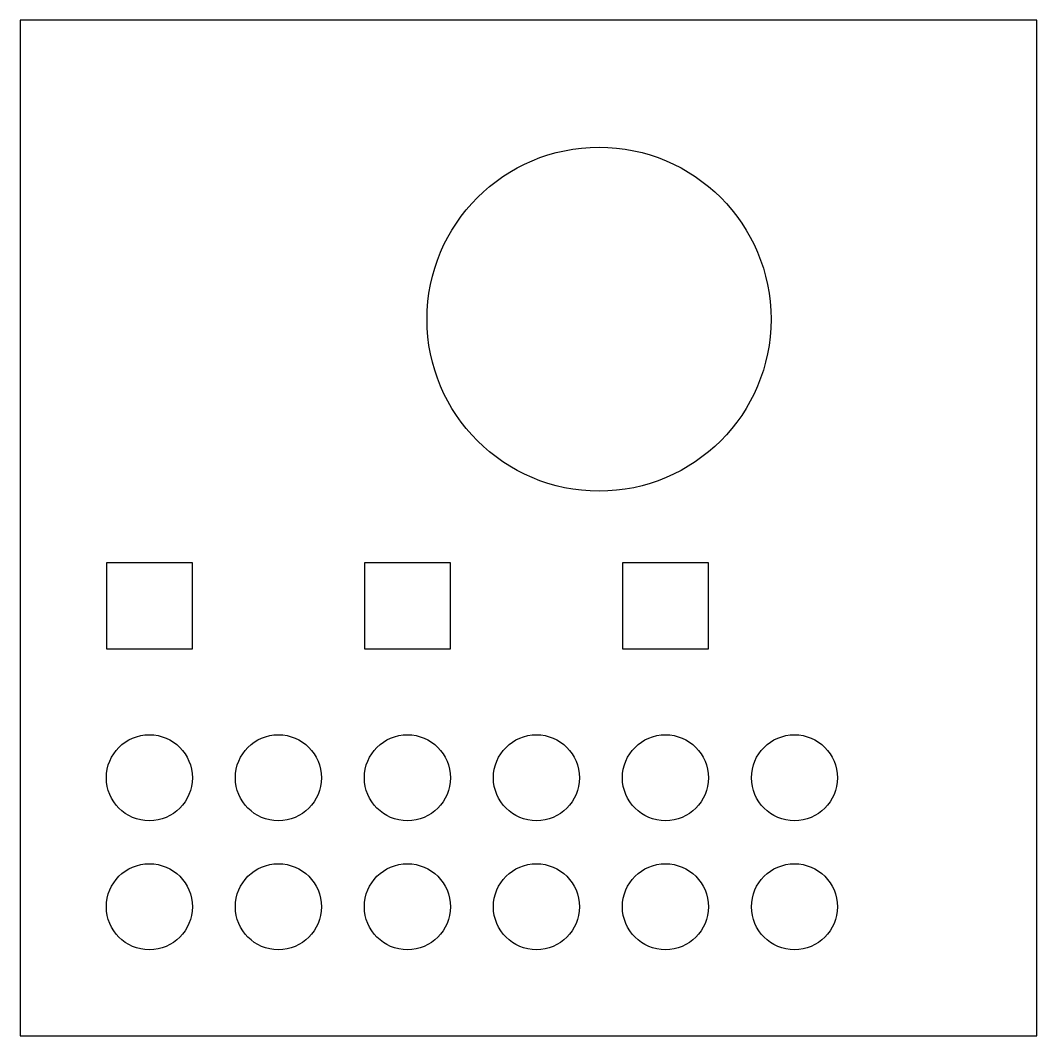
# Model space of a CAD drawing. Header units: millimetres. Extents: x 20 to 138, y 20 to 138.
import ezdxf

# ---------------------------------------------------------------- set-up
doc = ezdxf.new("R2010")
doc.units = ezdxf.units.MM

# ---------------------------------------------------------------- blocks, each defined once
blk = doc.blocks.new('*U5')
blk.add_circle((0, 0), 5)
blk = doc.blocks.new('*U7')
at = {"color": 0, "linetype": 'ByBlock', "lineweight": -2, "transparency": 16777216}
for p in [(0, 15), (15, 15), (30, 15), (45, 15), (60, 15), (75, 15), (0, 0), (15, 0), (30, 0), (45, 0), (60, 0), (75, 0)]:
    blk.add_blockref('*U5', p, dxfattribs=at)

msp = doc.modelspace()

# ---------------------------------------------------------------- linework, layer by layer
for points in [[(20, 20.07), (138.16, 20.07), (138.16, 138.16), (20, 138.16)], [(30, 65.07), (40, 65.07), (40, 75.07), (30, 75.07)], [(60, 65.07), (70, 65.07), (70, 75.07), (60, 75.07)], [(90, 65.07), (100, 65.07), (100, 75.07), (90, 75.07)]]:
    msp.add_lwpolyline(points, close=True)
msp.add_circle((87.28, 103.4), 20)

# ---------------------------------------------------------------- block references
msp.add_blockref('*U7', (35, 35.07))

doc.saveas('drawing.dxf')
